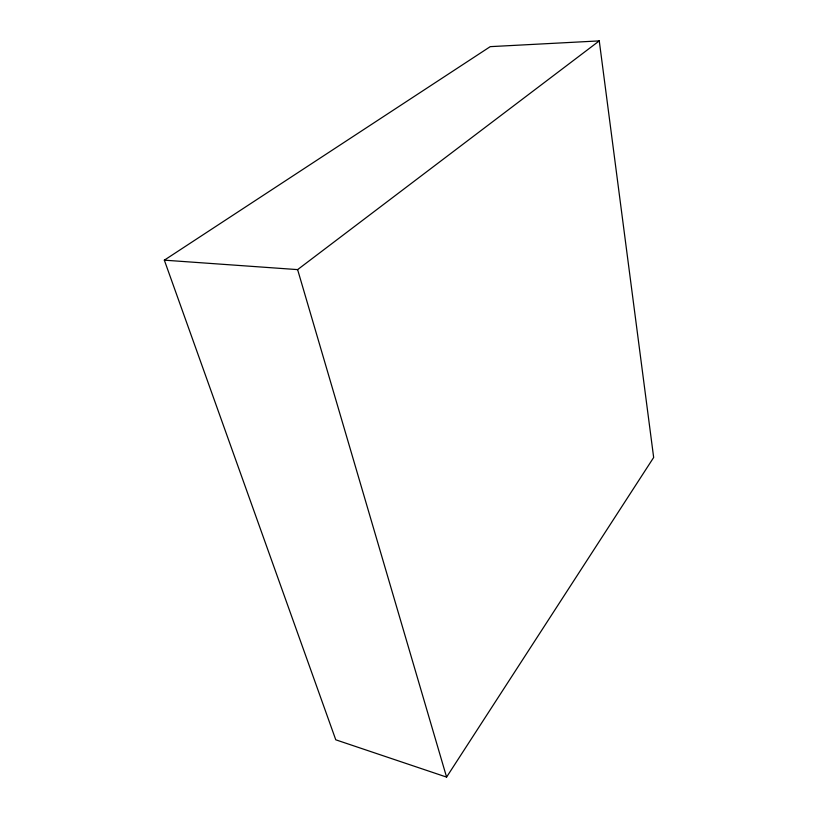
<?xml version="1.0" encoding="UTF-8"?>
<svg xmlns="http://www.w3.org/2000/svg" width="818" height="818" viewBox="0 0 818 818"><rect width="100%" height="100%" fill="white"/><g stroke="black" fill="none" stroke-linecap="round" stroke-linejoin="round"><path stroke-width="1.23" d="M446.587 777.1L653.664 457.477L599.267 40.9L490.248 46.646L164.336 260.165L335.769 739.809L446.587 777.1L297.619 269.613L599.267 40.9M164.336 260.165L297.619 269.613"/></g></svg>
